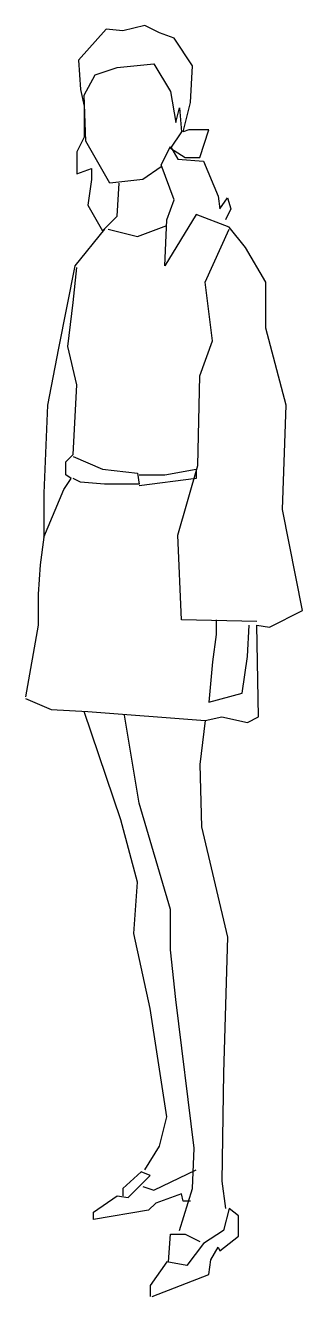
# Model space of a CAD drawing. Extents: x -16.9 to -16.57, y -0.02 to 1.49.
import ezdxf

# ---------------------------------------------------------------- set-up
doc = ezdxf.new("R2010")
doc.units = 0
doc.header["$MEASUREMENT"] = 0
doc.layers.get('0').update_dxf_attribs({"linetype": 'CONTINUOUS'})

msp = doc.modelspace()

# ---------------------------------------------------------------- linework, layer by layer
for p, q in [((-16.8006, 1.4901), (-16.8334, 1.4529)), ((-16.7809, 1.4879), (-16.8006, 1.4901)), ((-16.7547, 1.4944), (-16.7809, 1.4879)), ((-16.7372, 1.4857), (-16.7547, 1.4944)), ((-16.7197, 1.4791), (-16.7372, 1.4857)), ((-16.6978, 1.4463), (-16.7197, 1.4791)), ((-16.8334, 1.4529), (-16.8312, 1.4179)), ((-16.8137, 1.4354), (-16.7875, 1.4441)), ((-16.7875, 1.4441), (-16.7437, 1.4485)), ((-16.7437, 1.4485), (-16.724, 1.4157)), ((-16.7, 1.4026), (-16.6978, 1.4463)), ((-16.8268, 1.4113), (-16.8137, 1.4354)), ((-16.8312, 1.4179), (-16.8268, 1.3982)), ((-16.8247, 1.3566), (-16.8268, 1.4113)), ((-16.724, 1.4157), (-16.7175, 1.3785)), ((-16.8268, 1.3982), (-16.8268, 1.361)), ((-16.7175, 1.3785), (-16.7131, 1.396)), ((-16.7131, 1.396), (-16.7109, 1.3676)), ((-16.7087, 1.3676), (-16.7, 1.4026)), ((-16.7109, 1.3676), (-16.724, 1.3479)), ((-16.7022, 1.3698), (-16.7087, 1.3676)), ((-16.6781, 1.3698), (-16.7022, 1.3698)), ((-16.689, 1.3369), (-16.6781, 1.3698)), ((-16.8268, 1.361), (-16.8356, 1.3435)), ((-16.7962, 1.3063), (-16.8247, 1.3566)), ((-16.735, 1.3282), (-16.724, 1.3501)), ((-16.724, 1.3501), (-16.7153, 1.3348)), ((-16.8356, 1.3435), (-16.8356, 1.3173)), ((-16.724, 1.3479), (-16.7065, 1.3369)), ((-16.7153, 1.3348), (-16.6847, 1.3326)), ((-16.7065, 1.3369), (-16.689, 1.3369)), ((-16.8356, 1.3173), (-16.8181, 1.3238)), ((-16.8181, 1.3238), (-16.8181, 1.3107)), ((-16.735, 1.326), (-16.7569, 1.3107)), ((-16.7197, 1.2866), (-16.735, 1.3282)), ((-16.6847, 1.3326), (-16.6672, 1.291)), ((-16.8181, 1.3107), (-16.8225, 1.2801)), ((-16.7569, 1.3107), (-16.7962, 1.3063)), ((-16.7875, 1.267), (-16.7853, 1.3063)), ((-16.6672, 1.291), (-16.665, 1.2757)), ((-16.665, 1.2757), (-16.6562, 1.2888)), ((-16.6562, 1.2888), (-16.6519, 1.2757)), ((-16.8225, 1.2801), (-16.805, 1.2495)), ((-16.7284, 1.2626), (-16.7197, 1.2866)), ((-16.6519, 1.2757), (-16.6584, 1.2626)), ((-16.805, 1.2495), (-16.7875, 1.267)), ((-16.6934, 1.2691), (-16.7306, 1.2079)), ((-16.7306, 1.2079), (-16.7284, 1.2626)), ((-16.6541, 1.2538), (-16.6934, 1.2691)), ((-16.8028, 1.2516), (-16.8378, 1.2079)), ((-16.7984, 1.2516), (-16.7634, 1.2429)), ((-16.7634, 1.2429), (-16.7284, 1.256)), ((-16.6825, 1.1882), (-16.6541, 1.2516)), ((-16.6344, 1.2298), (-16.6541, 1.2538)), ((-16.6103, 1.1882), (-16.6344, 1.2298)), ((-16.8378, 1.2079), (-16.8575, 1.1095)), ((-16.84, 1.1642), (-16.8356, 1.2057)), ((-16.6737, 1.1182), (-16.6825, 1.1882)), ((-16.6103, 1.1335), (-16.6103, 1.1882)), ((-16.8465, 1.1117), (-16.84, 1.1642)), ((-16.5862, 1.0417), (-16.6103, 1.1335)), ((-16.8575, 1.1095), (-16.8706, 1.0417)), ((-16.8356, 1.0657), (-16.8465, 1.1117)), ((-16.689, 1.0767), (-16.6737, 1.1182)), ((-16.6912, 0.9695), (-16.689, 1.0767)), ((-16.84, 0.9826), (-16.8356, 1.0657)), ((-16.8706, 1.0417), (-16.875, 0.9367)), ((-16.5906, 0.917), (-16.5862, 1.0417)), ((-16.8487, 0.9739), (-16.84, 0.9826)), ((-16.8487, 0.9585), (-16.8487, 0.9739)), ((-16.84, 0.9804), (-16.805, 0.9651)), ((-16.8422, 0.9542), (-16.8487, 0.9585)), ((-16.805, 0.9651), (-16.7634, 0.9607)), ((-16.7634, 0.9607), (-16.7612, 0.9476)), ((-16.7612, 0.9585), (-16.7306, 0.9585)), ((-16.7306, 0.9585), (-16.6934, 0.9651)), ((-16.7153, 0.8864), (-16.6912, 0.9695)), ((-16.6934, 0.9651), (-16.6934, 0.9542)), ((-16.875, 0.8842), (-16.8509, 0.9411)), ((-16.8509, 0.9411), (-16.8422, 0.9542)), ((-16.8312, 0.9498), (-16.84, 0.9542)), ((-16.8028, 0.9476), (-16.8312, 0.9498)), ((-16.7612, 0.9476), (-16.8028, 0.9476)), ((-16.6934, 0.9542), (-16.7612, 0.9454)), ((-16.875, 0.9367), (-16.875, 0.8842)), ((-16.5666, 0.7967), (-16.5906, 0.917)), ((-16.875, 0.8842), (-16.8793, 0.8514)), ((-16.7109, 0.7858), (-16.7153, 0.8864)), ((-16.8793, 0.8514), (-16.8815, 0.8164)), ((-16.8815, 0.8164), (-16.8815, 0.7792)), ((-16.6059, 0.777), (-16.5666, 0.7967)), ((-16.8815, 0.7792), (-16.8968, 0.6939)), ((-16.6212, 0.7836), (-16.7109, 0.7858)), ((-16.6694, 0.7858), (-16.6694, 0.7683)), ((-16.6322, 0.742), (-16.63, 0.7792)), ((-16.6191, 0.6698), (-16.6212, 0.7792)), ((-16.6212, 0.7792), (-16.6059, 0.777)), ((-16.6694, 0.7683), (-16.6737, 0.7354)), ((-16.6737, 0.7354), (-16.6759, 0.7136)), ((-16.6387, 0.6983), (-16.6322, 0.742)), ((-16.6759, 0.7136), (-16.6781, 0.6873)), ((-16.6781, 0.6873), (-16.6387, 0.6983)), ((-16.8968, 0.6917), (-16.8662, 0.6786)), ((-16.8662, 0.6786), (-16.8225, 0.6764)), ((-16.7831, 0.5473), (-16.8268, 0.6764)), ((-16.8225, 0.6764), (-16.6825, 0.6655)), ((-16.7612, 0.567), (-16.7787, 0.672)), ((-16.6825, 0.6655), (-16.6628, 0.6698)), ((-16.6628, 0.6698), (-16.6322, 0.6633)), ((-16.6322, 0.6633), (-16.6191, 0.6698)), ((-16.6825, 0.6655), (-16.689, 0.613)), ((-16.689, 0.613), (-16.6869, 0.5386)), ((-16.724, 0.4402), (-16.7612, 0.567)), ((-16.7634, 0.473), (-16.7831, 0.5473)), ((-16.6869, 0.5386), (-16.6562, 0.4074)), ((-16.7678, 0.4117), (-16.7634, 0.473)), ((-16.724, 0.392), (-16.724, 0.4402)), ((-16.7481, 0.3221), (-16.7678, 0.4117)), ((-16.6562, 0.4074), (-16.6606, 0.2455)), ((-16.7175, 0.333), (-16.724, 0.392)), ((-16.7284, 0.193), (-16.7481, 0.3221)), ((-16.6956, 0.1558), (-16.7175, 0.333)), ((-16.6606, 0.2455), (-16.6628, 0.1164)), ((-16.7372, 0.158), (-16.7284, 0.193)), ((-16.7547, 0.1296), (-16.7372, 0.158)), ((-16.6978, 0.1077), (-16.6956, 0.1558)), ((-16.759, 0.1274), (-16.7809, 0.1077)), ((-16.7743, 0.0968), (-16.7481, 0.123)), ((-16.7481, 0.123), (-16.759, 0.1274)), ((-16.7437, 0.1055), (-16.6934, 0.1296)), ((-16.7809, 0.1077), (-16.7809, 0.0989)), ((-16.7569, 0.1099), (-16.7437, 0.1055)), ((-16.7131, 0.0574), (-16.6978, 0.1077)), ((-16.6628, 0.1164), (-16.6584, 0.0836)), ((-16.8159, 0.0793), (-16.7875, 0.0989)), ((-16.7875, 0.0989), (-16.7743, 0.0968)), ((-16.7109, 0.1011), (-16.7415, 0.0902)), ((-16.7087, 0.0924), (-16.7109, 0.1011)), ((-16.7, 0.0924), (-16.7087, 0.0924)), ((-16.7503, 0.0815), (-16.8159, 0.0705)), ((-16.8159, 0.0705), (-16.8159, 0.0793)), ((-16.7415, 0.0902), (-16.7503, 0.0815)), ((-16.6541, 0.0836), (-16.6606, 0.0574)), ((-16.6431, 0.0749), (-16.6541, 0.0836)), ((-16.6431, 0.0508), (-16.6431, 0.0749)), ((-16.7262, 0.0202), (-16.724, 0.053)), ((-16.724, 0.053), (-16.7065, 0.053)), ((-16.7065, 0.053), (-16.689, 0.0443)), ((-16.6606, 0.0574), (-16.6847, 0.0421)), ((-16.665, 0.0333), (-16.6431, 0.0508)), ((-16.6847, 0.0421), (-16.7044, 0.0158)), ((-16.6759, 0.0224), (-16.6672, 0.0377)), ((-16.6672, 0.0377), (-16.665, 0.0333)), ((-16.7284, 0.0202), (-16.7481, -0.0082)), ((-16.7044, 0.0158), (-16.7284, 0.0202)), ((-16.6781, 0.0049), (-16.6759, 0.0224)), ((-16.7459, -0.0214), (-16.6781, 0.0049)), ((-16.7481, -0.0082), (-16.7481, -0.0214))]:
    msp.add_line(p, q)

doc.saveas('drawing.dxf')
